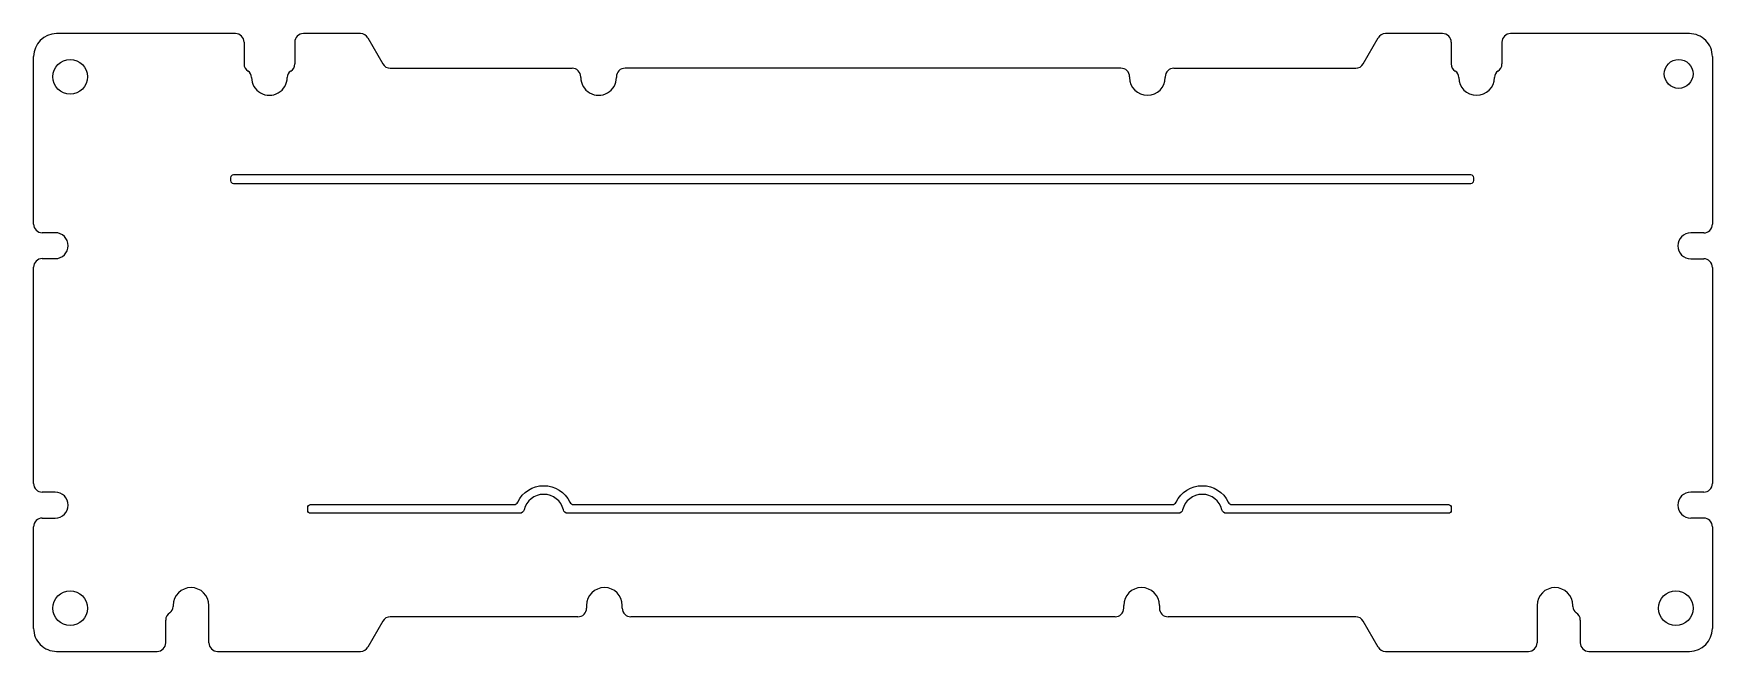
# Model space of a CAD drawing. Header units: millimetres. Extents: x -146 to 146, y -54 to 54.
import ezdxf

# ---------------------------------------------------------------- set-up
doc = ezdxf.new("R2010")
doc.units = ezdxf.units.MM
doc.layers.get('0').update_dxf_attribs({"linetype": 'CONTINUOUS'})

msp = doc.modelspace()

# ---------------------------------------------------------------- linework, layer by layer
for p, q in [((-110.67, 53.6), (-141.7, 53.6)), ((-88.97, 53.6), (-98.87, 53.6)), ((-87.67, 52.85), (-85.08, 48.35)), ((85.08, 48.35), (87.67, 52.85)), ((98.87, 53.6), (88.97, 53.6)), ((141.7, 53.6), (110.67, 53.6)), ((-145.7, 20.55), (-145.7, 49.6)), ((-109.17, 52.1), (-109.17, 48.35)), ((-100.37, 52.1), (-100.37, 48.35)), ((100.37, 52.1), (100.37, 48.35)), ((109.17, 52.1), (109.17, 48.35)), ((145.7, 49.6), (145.7, 20.52)), ((-83.78, 47.6), (-52.23, 47.6)), ((43.03, 47.6), (-43.03, 47.6)), ((52.23, 47.6), (83.78, 47.6)), ((-50.73, 45.99), (-50.73, 46.1)), ((-44.53, 46.1), (-44.53, 45.99)), ((44.53, 46.1), (44.53, 45.99)), ((50.73, 46.1), (50.73, 45.99)), ((-141.95, 19.05), (-144.2, 19.05)), ((144.2, 19.02), (141.95, 19.02)), ((-145.7, -24.47), (-145.7, 13.05)), ((-144.2, 14.55), (-141.95, 14.55)), ((141.95, 14.52), (144.2, 14.52)), ((145.7, 13.02), (145.7, -24.47)), ((-141.95, -25.97), (-144.2, -25.97)), ((144.2, -25.97), (141.95, -25.97)), ((-145.7, -49.6), (-145.7, -31.97)), ((-144.2, -30.47), (-141.95, -30.47)), ((144.2, -30.47), (141.95, -30.47)), ((145.7, -31.97), (145.7, -49.6)), ((-121.47, -45.63), (-121.47, -45.8)), ((-115.27, -52.1), (-115.27, -45.63)), ((-49.72, -45.63), (-49.72, -46.1)), ((-43.52, -46.1), (-43.52, -45.63)), ((43.52, -46.1), (43.52, -45.63)), ((49.72, -45.63), (49.72, -46.1)), ((115.27, -45.63), (115.27, -52.1)), ((121.47, -45.8), (121.47, -45.63)), ((-122.77, -52.1), (-122.77, -48.16)), ((-85.08, -48.35), (-87.67, -52.85)), ((-51.22, -47.6), (-83.78, -47.6)), ((42.02, -47.6), (-42.02, -47.6)), ((83.78, -47.6), (51.22, -47.6)), ((87.67, -52.85), (85.08, -48.35)), ((122.77, -48.16), (122.77, -52.1)), ((-141.7, -53.6), (-124.27, -53.6)), ((-113.77, -53.6), (-88.97, -53.6)), ((88.97, -53.6), (113.77, -53.6)), ((124.27, -53.6), (141.7, -53.6))]:
    msp.add_line(p, q)
for points in [[(104.28, 28.59, 0.414214), (103.78, 29.09), (-111.02, 29.09, 0.414214), (-111.52, 28.59), (-111.52, 28.09, 0.414215), (-111.02, 27.59), (103.78, 27.59, 0.414213), (104.28, 28.09)], [(-97.62, -28.13), (-62.34, -28.13, 0.289392), (-61.67, -27.7, -0.631686), (-52.63, -27.7, 0.289392), (-51.96, -28.13), (51.96, -28.13, 0.289392), (52.63, -27.7, -0.631686), (61.67, -27.7, 0.289392), (62.34, -28.13), (99.88, -28.13, -0.414214), (100.38, -28.63), (100.38, -29.13, -0.414214), (99.88, -29.63), (61.29, -29.63, -0.34827), (60.56, -29.05, 0.792687), (53.74, -29.05, -0.34827), (53.01, -29.63), (-53.01, -29.63, -0.34827), (-53.74, -29.05, 0.792687), (-60.56, -29.05, -0.34827), (-61.29, -29.63), (-97.62, -29.63, -0.414214), (-98.12, -29.13), (-98.12, -28.63, -0.414214)]]:
    msp.add_lwpolyline(points, format="xyb", close=True)
for centre, radius in [((-139.35, 46.1), 3), ((139.85, 46.6), 2.5), ((-139.35, -46.1), 3), ((139.35, -46.1), 3)]:
    msp.add_circle(centre, radius)
for centre, radius, start, end in [((-141.7, 49.6), 4, 90.0001, 180), ((-110.67, 52.1), 1.5, 0, 90.0001), ((-98.87, 52.1), 1.5, 90.0001, 180), ((-88.97, 52.1), 1.5, 30, 90.0001), ((88.97, 52.1), 1.5, 90.0001, 150.0001), ((98.87, 52.1), 1.5, 0, 90.0001), ((110.67, 52.1), 1.5, 90.0001, 180), ((141.7, 49.6), 4, 0, 90.0001), ((-107.67, 48.35), 1.5, 180, 237.6076), ((-109.17, 45.99), 1.3, -0.0001, 57.6076), ((-100.37, 45.99), 1.3, 122.3925, 180.0001), ((-101.87, 48.35), 1.5, -57.6075, 0), ((-83.78, 49.1), 1.5, 210, 270), ((-52.23, 46.1), 1.5, -0.0001, 90), ((-43.03, 46.1), 1.5, 90, 180.0003), ((43.03, 46.1), 1.5, 0, 90), ((52.23, 46.1), 1.5, 90, 180), ((83.78, 49.1), 1.5, 270, 330.0001), ((101.87, 48.35), 1.5, 180, 237.6076), ((100.37, 45.99), 1.3, -0.0001, 57.6076), ((109.17, 45.99), 1.3, 122.3925, 179.9999), ((107.67, 48.35), 1.5, 302.3925, 360), ((-104.77, 45.99), 3.1, -180.0001, 0.0001), ((-47.63, 45.99), 3.1, -180.0001, 0), ((47.63, 45.99), 3.1, -179.9999, 0.0001), ((104.77, 45.99), 3.1, 180.0002, 359.9999), ((-144.2, 20.55), 1.5, 180, 270), ((144.2, 20.52), 1.5, 270, 360), ((-141.95, 16.8), 2.25, -90, 90), ((141.95, 16.77), 2.25, 90, 270), ((-144.2, 13.05), 1.5, 90, 180), ((144.2, 13.02), 1.5, 0, 90), ((-144.2, -24.47), 1.5, 180, 270), ((-141.95, -28.22), 2.25, -90, 90), ((141.95, -28.22), 2.25, 90, 270), ((144.2, -24.47), 1.5, 270, 360), ((-144.2, -31.97), 1.5, 90, 180), ((144.2, -31.97), 1.5, 0, 90), ((-118.37, -45.63), 3.1, 0, 180), ((-46.62, -45.63), 3.1, 0.0002, 180.0002), ((46.62, -45.63), 3.1, 0, 180), ((118.37, -45.63), 3.1, 0, 180), ((-122.77, -45.8), 1.3, -57.6077, 0), ((-51.22, -46.1), 1.5, -89.9999, 0.0002), ((-42.02, -46.1), 1.5, 180.0001, 270.0001), ((42.02, -46.1), 1.5, -89.9999, 0), ((51.22, -46.1), 1.5, 180, 270.0001), ((122.77, -45.8), 1.3, 180, 237.6075), ((-121.27, -48.16), 1.5, 122.3923, 180), ((-83.78, -49.1), 1.5, 90.0001, 150), ((83.78, -49.1), 1.5, 30.0001, 90.0001), ((121.27, -48.16), 1.5, 0, 57.6075), ((-141.7, -49.6), 4, 180, 270.0001), ((-124.27, -52.1), 1.5, -89.9999, 0), ((-113.77, -52.1), 1.5, 180, 270.0001), ((113.77, -52.1), 1.5, -89.9999, 0), ((124.27, -52.1), 1.5, 180, 270.0001), ((141.7, -49.6), 4, 270.0001, 360), ((-88.97, -52.1), 1.5, 270.0001, 330), ((88.97, -52.1), 1.5, 210.0001, 270.0001)]:
    msp.add_arc(centre, radius, start, end)

doc.saveas('drawing.dxf')
